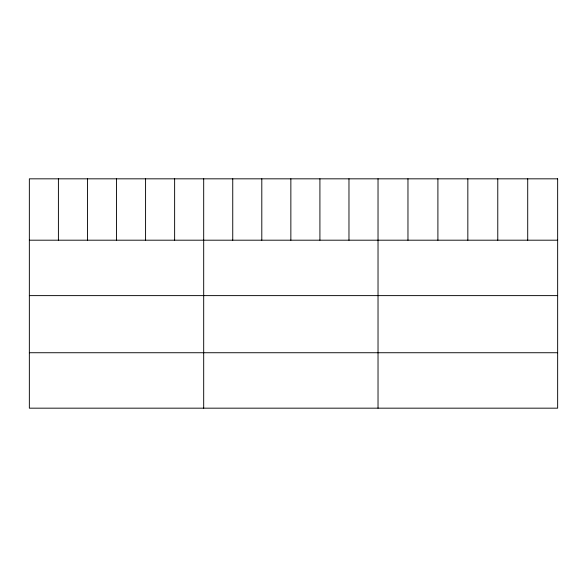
<?xml version="1.0" encoding="UTF-8"?>
<svg xmlns="http://www.w3.org/2000/svg" width="587" height="587" viewBox="0 0 587 587"><rect width="100%" height="100%" fill="white"/><g stroke="black" fill="none" stroke-linecap="round" stroke-linejoin="round"><path stroke-width="0.88" d="M29.35 240.193L557.65 240.193M29.35 295.621L557.65 295.621M29.35 352.736L557.65 352.736M527.713 178.83L527.713 240.193M497.776 178.83L497.776 240.193M467.839 178.83L467.839 240.193M437.902 178.83L437.902 240.193M407.965 178.83L407.965 240.193M378.028 178.83L378.028 408.17M348.972 178.83L348.972 240.193M319.915 178.83L319.915 240.193M290.858 178.83L290.858 240.193M261.802 178.83L261.802 240.193M232.745 178.83L232.745 240.193M203.689 178.83L203.689 408.17M174.632 178.83L174.632 240.193M145.576 178.83L145.576 240.193M116.52 178.83L116.52 240.193M87.463 178.83L87.463 240.193M58.406 178.83L58.406 240.193M557.65 178.83L29.35 178.83L29.35 408.17L557.65 408.17L557.65 178.83"/></g></svg>
